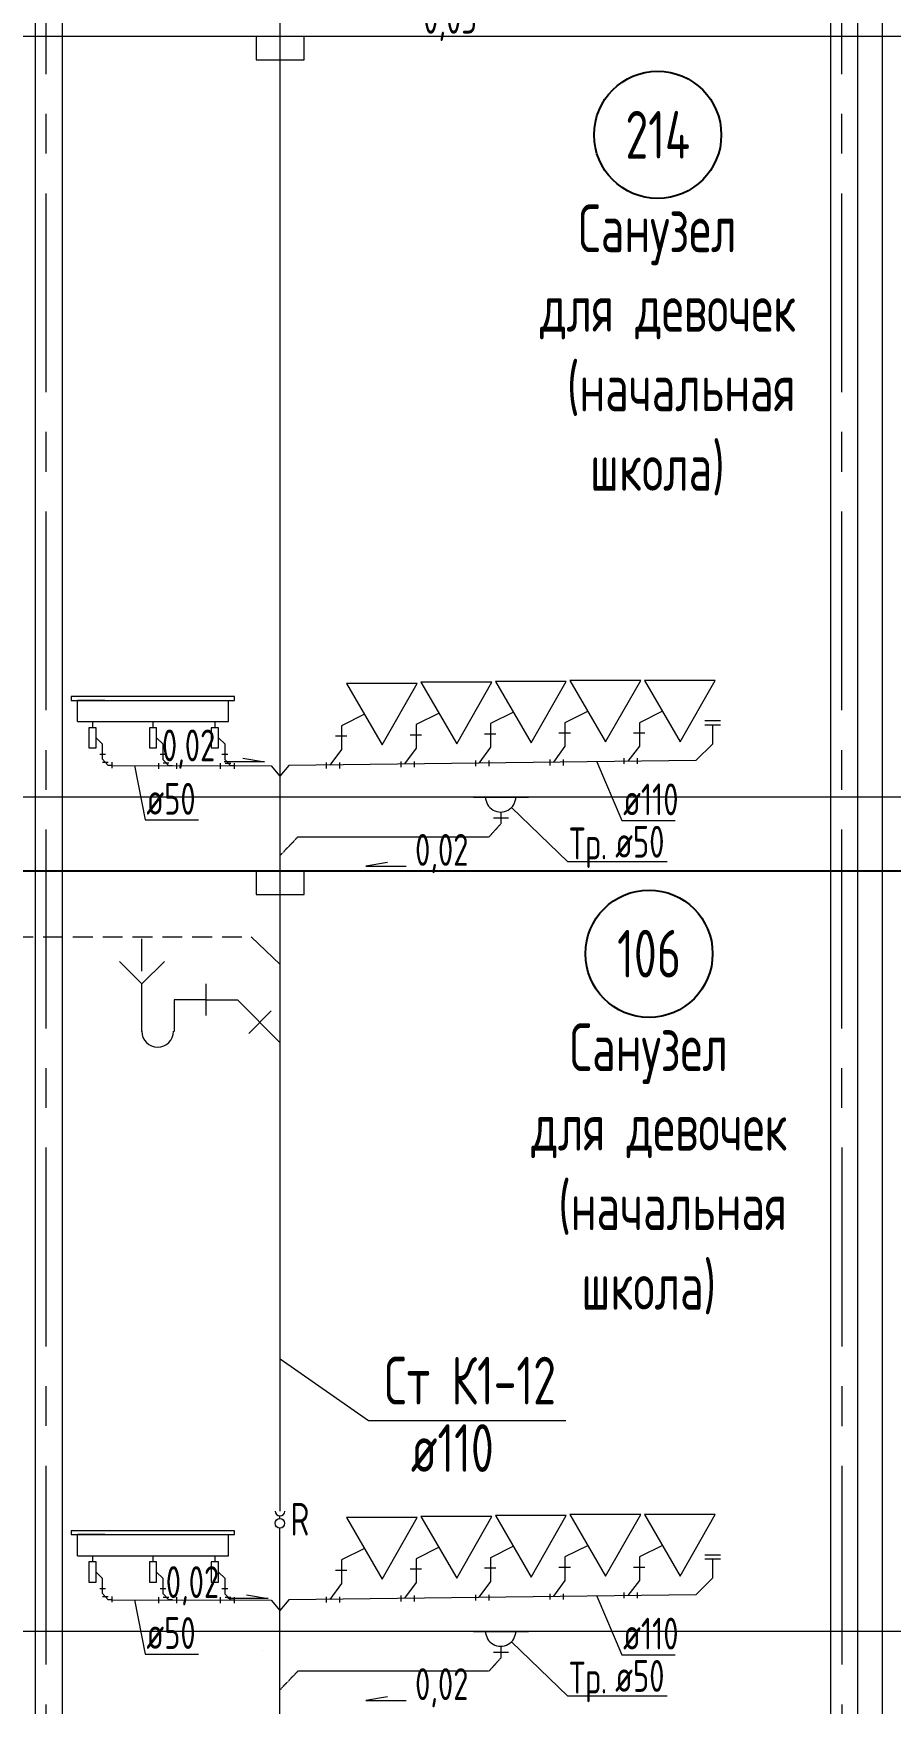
# Model space of a CAD drawing. Header units: millimetres. Extents: x -8689834 to 9419935, y -284943 to 166066.
# Drawn here: x -135335 to -129945, y -220230 to -209729 of the extents above; entities that cross this region are included whole.
import ezdxf
from ezdxf.enums import TextEntityAlignment as Align

# ---------------------------------------------------------------- set-up
doc = ezdxf.new("R2010")
doc.units = ezdxf.units.MM
doc.header["$MEASUREMENT"] = 0
doc.linetypes.add('01_base$0$DASHED2', pattern=[0.375, 0.25, -0.125])
doc.linetypes.add('CENTER', pattern=[2, 1.25, -0.25, 0.25, -0.25])
doc.layers.get('0').update_dxf_attribs({"color": 250, "lineweight": 9})
for name, color, linetype in [('PDF _0', 7, 'Continuous'), ('PDF __ВК-Text В1', 7, 'Continuous'), ('PDF __ВК-В1', 5, 'Continuous'), ('PDF __ВК-противопожарные муфты', 1, 'Continuous'), ('PDF __ВК-стены', 7, 'Continuous'), ('PDF __К14', 3, 'Continuous'), ('PDF __Сантехника', 7, 'Continuous'), ('PDF _TEKSTBK', 7, 'Continuous'), ('АР_Кровля дорожки', 245, 'Continuous'), ('АР_Таблицы', 250, 'Continuous')]:
    doc.layers.add(name, color=color, linetype=linetype)
doc.layers.add('PDF __ВК-К1', color=7, linetype='Continuous', true_color=0xb80000)
for name, color, linetype, lineweight in [('АР_Маркер экспликации', 239, 'Continuous', 13), ('АР_Номер помещения', 1, 'Continuous', 25), ('АР_Оси', 195, 'Continuous', 9), ('АР_Помещения_площадь', 19, 'Continuous', 9), ('ВК_канализация', 32, 'Continuous', 30)]:
    doc.layers.add(name, color=color, linetype=linetype, lineweight=lineweight)
doc.styles.add('ISOCPEUR', font='isocpeur.ttf', dxfattribs={"width": 0.7})
doc.styles.get("Standard").update_dxf_attribs({"font": 'isocpeur.ttf', "width": 0.7})

# ---------------------------------------------------------------- blocks, each defined once
blk = doc.blocks.new('*U2017')
at = {"layer": 'АР_Номер помещения', "color": 7}
blk.add_circle((-15720, 4793), 400, dxfattribs=at)
at = {"layer": 'АР_Помещения_площадь', "color": 7}
blk.add_line((-13545, 633), (-13545, 633), dxfattribs=at)
at = {"color": 7, "style": 'ISOCPEUR', "width": 0.7, "flags": 1}
blk.add_attdef('КАТЕГОРИЯ', (-499, -2092), '', height=250, dxfattribs=at)
at = {"layer": 'АР_Номер помещения', "color": 7, "style": 'ISOCPEUR', "width": 0.7}
blk.add_attdef('НОМЕР_ПОМЕЩЕНИЯ', text='', height=300, dxfattribs=at).set_placement((-15720, 4793), align=Align.MIDDLE_CENTER)
at = {"layer": 'АР_Помещения_площадь', "color": 7, "lineweight": 30, "width": 0.7, "flags": 104}
blk.add_attdef('ИМЯ_ПОМЕЩЕНИЯ', text='', height=100, dxfattribs=at).set_placement((158, 1217), align=Align.MIDDLE_CENTER)
at = {"layer": 'АР_Помещения_площадь', "color": 7, "style": 'ISOCPEUR', "width": 0.7}
blk.add_attdef('ПЛОЩАДЬ_ПОМЕЩЕНИЯ', text='', height=200, dxfattribs=at).set_placement((-13540, 880), align=Align.MIDDLE_RIGHT)
blk = doc.blocks.new('*U2018')
at = {"layer": 'АР_Номер помещения', "color": 7}
blk.add_circle((-15720, 4793), 400, dxfattribs=at)
at = {"layer": 'АР_Помещения_площадь', "color": 7}
blk.add_line((-13545, 633), (-13545, 633), dxfattribs=at)
at = {"color": 7, "style": 'ISOCPEUR', "width": 0.7, "flags": 1}
blk.add_attdef('КАТЕГОРИЯ', (-499, -2092), '', height=250, dxfattribs=at)
at = {"layer": 'АР_Номер помещения', "color": 7, "style": 'ISOCPEUR', "width": 0.7}
blk.add_attdef('НОМЕР_ПОМЕЩЕНИЯ', text='', height=300, dxfattribs=at).set_placement((-15720, 4793), align=Align.MIDDLE_CENTER)
at = {"layer": 'АР_Помещения_площадь', "color": 7, "lineweight": 30, "width": 0.7, "flags": 104}
blk.add_attdef('ИМЯ_ПОМЕЩЕНИЯ', text='', height=100, dxfattribs=at).set_placement((158, 1217), align=Align.MIDDLE_CENTER)
at = {"layer": 'АР_Помещения_площадь', "color": 7, "style": 'ISOCPEUR', "width": 0.7}
blk.add_attdef('ПЛОЩАДЬ_ПОМЕЩЕНИЯ', text='', height=200, dxfattribs=at).set_placement((-13540, 880), align=Align.MIDDLE_RIGHT)
blk = doc.blocks.new('*U1973')
at = {"layer": 'АР_Номер помещения', "color": 7}
blk.add_circle((-15720, 4793), 400, dxfattribs=at)
at = {"layer": 'АР_Помещения_площадь', "color": 7}
blk.add_line((-13545, 633), (-13545, 633), dxfattribs=at)
at = {"color": 7, "style": 'ISOCPEUR', "width": 0.7, "flags": 1}
blk.add_attdef('КАТЕГОРИЯ', (-499, -2092), '', height=250, dxfattribs=at)
at = {"layer": 'АР_Номер помещения', "color": 7, "style": 'ISOCPEUR', "width": 0.7}
blk.add_attdef('НОМЕР_ПОМЕЩЕНИЯ', text='', height=300, dxfattribs=at).set_placement((-15720, 4793), align=Align.MIDDLE_CENTER)
at = {"layer": 'АР_Помещения_площадь', "color": 7, "lineweight": 30, "width": 0.7, "flags": 104}
blk.add_attdef('ИМЯ_ПОМЕЩЕНИЯ', text='', height=100, dxfattribs=at).set_placement((158, 1217), align=Align.MIDDLE_CENTER)
at = {"layer": 'АР_Помещения_площадь', "color": 7, "style": 'ISOCPEUR', "width": 0.7}
blk.add_attdef('ПЛОЩАДЬ_ПОМЕЩЕНИЯ', text='', height=200, dxfattribs=at).set_placement((-13540, 880), align=Align.MIDDLE_RIGHT)
blk = doc.blocks.new('*U1969')
at = {"layer": 'АР_Номер помещения', "color": 7}
blk.add_circle((-15720, 4793), 400, dxfattribs=at)
at = {"layer": 'АР_Помещения_площадь', "color": 7}
blk.add_line((-13545, 633), (-13545, 633), dxfattribs=at)
at = {"color": 7, "style": 'ISOCPEUR', "width": 0.7, "flags": 1}
blk.add_attdef('КАТЕГОРИЯ', (-499, -2092), '', height=250, dxfattribs=at)
at = {"layer": 'АР_Номер помещения', "color": 7, "style": 'ISOCPEUR', "width": 0.7}
blk.add_attdef('НОМЕР_ПОМЕЩЕНИЯ', text='', height=300, dxfattribs=at).set_placement((-15720, 4793), align=Align.MIDDLE_CENTER)
at = {"layer": 'АР_Помещения_площадь', "color": 7, "lineweight": 30, "width": 0.7, "flags": 104}
blk.add_attdef('ИМЯ_ПОМЕЩЕНИЯ', text='', height=100, dxfattribs=at).set_placement((158, 1217), align=Align.MIDDLE_CENTER)
at = {"layer": 'АР_Помещения_площадь', "color": 7, "style": 'ISOCPEUR', "width": 0.7}
blk.add_attdef('ПЛОЩАДЬ_ПОМЕЩЕНИЯ', text='', height=200, dxfattribs=at).set_placement((-13540, 880), align=Align.MIDDLE_RIGHT)

msp = doc.modelspace()

# ---------------------------------------------------------------- linework, layer by layer
at = {"layer": 'PDF _0', "color": 3, "lineweight": 13}
for centre in [(-132397.1, -214529.4), (-132397.1, -214529.4), (-132397.1, -219774.3), (-132397.1, -219774.3)]:
    msp.add_arc(centre, 95.2, 179.99999, 0.00001, dxfattribs=at)
at = {"layer": 'PDF __ВК-Text В1', "lineweight": 13}
for points in [[(-134019.1, -214284.5), (-133882.8, -214307.5), (-134136.2, -214307.5)], [(-133108, -214941.6), (-133244.2, -214964.6), (-132990.9, -214964.6)], [(-133994.6, -219544.8), (-133858.3, -219567.9), (-134111.7, -219567.9)], [(-133108, -220186.5), (-133244.2, -220209.5), (-132990.9, -220209.5)]]:
    msp.add_lwpolyline(points, dxfattribs=at)
at = {"layer": 'PDF __ВК-В1', "color": 244, "lineweight": 13, "true_color": 0x991b1e}
for points in [[(-133784.4, -219019.3), (-133784.3, -202853.1)], [(-133785.4, -220617.7), (-133785.4, -219126.1)]]:
    msp.add_lwpolyline(points, dxfattribs=at)
at = {"layer": 'PDF __ВК-К1', "color": 244, "lineweight": 13, "true_color": 0x991b1e}
for points in [[(-133398.3, -214081.5), (-133398.3, -214230)], [(-132929.2, -214074.4), (-132929.2, -214222.9)], [(-132461, -214068.4), (-132461, -214217)], [(-131992.8, -214062.5), (-131992.8, -214211)], [(-131524.5, -214062.5), (-131524.5, -214211)], [(-131169.4, -214301), (-131062.6, -214194.3), (-131062.6, -214075.6)], [(-131112.4, -214049.5), (-131015.1, -214049.5)], [(-131112.4, -214075.6), (-131015.1, -214075.6)], [(-133363.7, -214147.1), (-133436.3, -214147.1)], [(-132894.7, -214140), (-132967.2, -214140)], [(-132461, -214217), (-132533.5, -214316.2)], [(-132426.5, -214134.1), (-132499, -214134.1)], [(-131992.8, -214211), (-132065.3, -214310.2)], [(-131958.2, -214128.1), (-132030.8, -214128.1)], [(-131524.5, -214211), (-131597.1, -214304.3)], [(-131490, -214128.1), (-131562.5, -214128.1)], [(-134918.1, -214260.5), (-134881.7, -214260.5)], [(-134900.7, -214291.8), (-134900.7, -214255.4)], [(-134839.8, -214332.2), (-134864, -214332.2), (-134900.7, -214291.8)], [(-134900.7, -214310.9), (-134864.3, -214310.9)], [(-134840, -214347.3), (-134840, -214310.9)], [(-134548.6, -214316), (-134548.6, -214352.4)], [(-134538.1, -214260.5), (-134501.7, -214260.5)], [(-134519, -214295.6), (-134519, -214259.2)], [(-134460.1, -214333), (-134482.6, -214333), (-134519, -214295.6)], [(-134519, -214314.7), (-134482.6, -214314.7)], [(-134434.8, -214316), (-134434.8, -214352.4)], [(-134159.9, -214316), (-134159.9, -214352.4)], [(-134149.5, -214260.5), (-134113.1, -214260.5)], [(-134130.4, -214296.9), (-134130.4, -214260.5)], [(-134071.4, -214333.9), (-134094, -214333.9), (-134130.4, -214296.9)], [(-134130.4, -214316), (-134094, -214316)], [(-134071.5, -214352.4), (-134071.5, -214316)], [(-131169.4, -214301), (-133728.9, -214332.4)], [(-133491.4, -214349.7), (-133491.4, -214313.2)], [(-133398.3, -214230), (-133470.7, -214329.2)], [(-133407.6, -214349.7), (-133407.6, -214313.2)], [(-133022.3, -214342.6), (-133022.3, -214306.1)], [(-132929.2, -214222.9), (-133001.7, -214322.1)], [(-132938.6, -214342.6), (-132938.6, -214306.1)], [(-132554.1, -214336.6), (-132554.1, -214300.2)], [(-132470.4, -214336.6), (-132470.4, -214300.2)], [(-132085.9, -214330.7), (-132085.9, -214294.2)], [(-132002.2, -214330.7), (-132002.2, -214294.2)], [(-131621.6, -214321.9), (-131621.6, -214285.5)], [(-131537.8, -214321.9), (-131537.8, -214285.5)], [(-132568.6, -214531.5), (-132221.5, -214531.5)], [(-132395, -214696.6), (-132394.3, -214624.7)], [(-132348.4, -214662.8), (-132441.6, -214662.8)], [(-132348.4, -214662.8), (-132441.6, -214662.8)], [(-133398.3, -219326.4), (-133398.3, -219474.9)], [(-132929.2, -219319.3), (-132929.2, -219467.8)], [(-132461, -219313.3), (-132461, -219461.9)], [(-131992.8, -219307.4), (-131992.8, -219455.9)], [(-131524.5, -219307.4), (-131524.5, -219455.9)], [(-131169.4, -219545.9), (-131062.6, -219439.1), (-131062.6, -219320.5)], [(-131112.4, -219294.4), (-131015.1, -219294.4)], [(-131112.4, -219320.5), (-131015.1, -219320.5)], [(-133363.7, -219392), (-133436.3, -219392)], [(-132929.2, -219467.8), (-133001.7, -219567)], [(-132894.7, -219384.9), (-132967.2, -219384.9)], [(-132461, -219461.9), (-132533.5, -219561.1)], [(-132426.5, -219378.9), (-132499, -219378.9)], [(-131992.8, -219455.9), (-132065.3, -219555.1)], [(-131958.2, -219373), (-132030.8, -219373)], [(-131524.5, -219455.9), (-131597.1, -219549.2)], [(-131490, -219373), (-131562.5, -219373)], [(-134918.1, -219505.3), (-134881.7, -219505.3)], [(-134900.7, -219536.7), (-134900.7, -219500.3)], [(-134839.8, -219577), (-134864, -219577), (-134900.7, -219536.7)], [(-134900.7, -219555.8), (-134864.3, -219555.8)], [(-134840, -219592.2), (-134840, -219555.8)], [(-134548.6, -219560.9), (-134548.6, -219597.3)], [(-134538.1, -219505.3), (-134501.7, -219505.3)], [(-134519, -219540.5), (-134519, -219504.1)], [(-134460.1, -219577.9), (-134482.6, -219577.9), (-134519, -219540.5)], [(-134519, -219559.6), (-134482.6, -219559.6)], [(-134434.8, -219560.9), (-134434.8, -219597.3)], [(-134159.9, -219560.9), (-134159.9, -219597.3)], [(-134149.5, -219505.3), (-134113.1, -219505.3)], [(-134130.4, -219541.8), (-134130.4, -219505.3)], [(-134071.4, -219578.8), (-134094, -219578.8), (-134130.4, -219541.8)], [(-134130.4, -219560.9), (-134094, -219560.9)], [(-134071.5, -219597.3), (-134071.5, -219560.9)], [(-131169.4, -219545.9), (-133728.9, -219577.3)], [(-133491.4, -219594.6), (-133491.4, -219558.1)], [(-133398.3, -219474.9), (-133470.7, -219574.1)], [(-133407.6, -219594.6), (-133407.6, -219558.1)], [(-133022.3, -219587.5), (-133022.3, -219551)], [(-132938.6, -219587.5), (-132938.6, -219551)], [(-132554.1, -219581.5), (-132554.1, -219545.1)], [(-132470.4, -219581.5), (-132470.4, -219545.1)], [(-132085.9, -219575.6), (-132085.9, -219539.1)], [(-132002.2, -219575.6), (-132002.2, -219539.1)], [(-131621.6, -219566.8), (-131621.6, -219530.3)], [(-131537.8, -219566.8), (-131537.8, -219530.3)], [(-132568.6, -219776.4), (-132221.5, -219776.4)], [(-132395, -219941.5), (-132394.3, -219869.5)], [(-132348.4, -219907.6), (-132441.6, -219907.6)], [(-132348.4, -219907.6), (-132441.6, -219907.6)]]:
    msp.add_lwpolyline(points, dxfattribs=at)
at = {"layer": 'PDF __ВК-К1', "lineweight": 13}
for points in [[(-132568.6, -214531.5), (-132221.5, -214531.5)], [(-134251.7, -215704), (-134251.7, -215902.9)], [(-134251.7, -215805.6), (-134450.7, -215805.6)], [(-134251.7, -215805.6), (-134052.7, -215805.6), (-133786.1, -216072.3)], [(-133841.1, -215873.3), (-133980.8, -216017.2)], [(-132568.6, -219776.4), (-132221.5, -219776.4)]]:
    msp.add_lwpolyline(points, dxfattribs=at)
at = {"layer": 'PDF __ВК-К1', "color": 244, "linetype": '01_base$0$DASHED2', "lineweight": 13, "true_color": 0x991b1e}
for points in [[(-132395, -214696.6), (-132471.2, -214781.3), (-133672.7, -214781.3), (-133782.7, -214895.6)], [(-132395, -219941.5), (-132471.2, -220026.2), (-133672.7, -220026.2), (-133782.7, -220140.4)]]:
    msp.add_lwpolyline(points, dxfattribs=at)
at = {"layer": 'PDF __ВК-противопожарные муфты', "lineweight": 13}
for points in [[(-134030.9, -209745.9), (-133785.4, -209745.9), (-133535.6, -209745.9)], [(-133933.5, -209745.9), (-133933.5, -209894.1), (-133633, -209894.1), (-133633, -209745.9)], [(-134030.9, -214995.1), (-133785.4, -214995.1), (-133535.6, -214995.1)], [(-133933.5, -214995.1), (-133933.5, -215143.2), (-133633, -215143.2), (-133633, -214995.1)]]:
    msp.add_lwpolyline(points, dxfattribs=at)
at = {"layer": 'PDF __ВК-стены', "color": 18, "lineweight": 13, "true_color": 0x000000}
for points in [[(-135323.7, -198324.9), (-135323.7, -225023.4)], [(-135154.4, -198324.9), (-135154.4, -225023.4)], [(-130322.9, -198324.9), (-130322.9, -225023.4)], [(-130153.6, -198324.9), (-130153.6, -225023.4)], [(-129997.9, -198324.9), (-129997.9, -225023.4)], [(-176520.6, -209745.9), (-121643.5, -209745.9)], [(-176520.6, -209745.9), (-121643.5, -209745.9)], [(-176520.6, -214529.4), (-121643.5, -214529.4)], [(-176520.6, -214990.8), (-121643.5, -214990.8)], [(-176520.6, -214995.1), (-121643.5, -214995.1)], [(-176520.6, -219774.3), (-121643.5, -219774.3)]]:
    msp.add_lwpolyline(points, dxfattribs=at)
at = {"layer": 'PDF __К14', "lineweight": 13}
msp.add_lwpolyline([(-134653.8, -215623.6), (-134653.8, -215420.4)], dxfattribs=at)
at = {"layer": 'PDF __Сантехника', "lineweight": 13}
for points in [[(-131737.2, -214183.4), (-131516.1, -213796.5), (-131961.7, -213796.5)], [(-131268.9, -214183.4), (-131047.8, -213796.5), (-131493.4, -213796.5)], [(-134069.7, -213897.9), (-135096.8, -213897.9), (-135096.8, -213922.2), (-134069.7, -213922.2)], [(-133142.6, -214202.4), (-132921.5, -213815.5), (-133367.2, -213815.5)], [(-132673.6, -214195.3), (-132452.5, -213808.4), (-132898.1, -213808.4)], [(-132205.4, -214189.3), (-131984.3, -213802.4), (-132429.9, -213802.4)], [(-134940.6, -214093.9), (-134987.5, -214093.9), (-134987.5, -214220.6), (-134940.6, -214220.6)], [(-134560.7, -214093.9), (-134605.8, -214093.9), (-134605.8, -214220.6), (-134560.7, -214220.6)], [(-134172.1, -214093.9), (-134217.2, -214093.9), (-134217.2, -214220.6), (-134172.1, -214220.6)], [(-132205.4, -219434.2), (-131984.3, -219047.3), (-132429.9, -219047.3)], [(-131737.2, -219428.3), (-131516.1, -219041.4), (-131961.7, -219041.4)], [(-131268.9, -219428.3), (-131047.8, -219041.4), (-131493.4, -219041.4)], [(-134069.7, -219142.7), (-135096.8, -219142.7), (-135096.8, -219167), (-134069.7, -219167)], [(-133142.6, -219447.3), (-132921.5, -219060.4), (-133367.2, -219060.4)], [(-132673.6, -219440.2), (-132452.5, -219053.3), (-132898.1, -219053.3)], [(-134940.6, -219338.8), (-134987.5, -219338.8), (-134987.5, -219465.4), (-134940.6, -219465.4)], [(-134560.7, -219338.8), (-134605.8, -219338.8), (-134605.8, -219465.4), (-134560.7, -219465.4)], [(-134172.1, -219338.8), (-134217.2, -219338.8), (-134217.2, -219465.4), (-134172.1, -219465.4)]]:
    msp.add_lwpolyline(points, close=True, dxfattribs=at)
for points in [[(-135058.6, -214055.7), (-135058.6, -213922.2)], [(-134885.1, -213922.2), (-135058.6, -213922.2)], [(-134107.9, -214055.7), (-134107.9, -213922.2)], [(-133253.2, -214008.9), (-133398.3, -214081.5)], [(-132784.1, -214001.8), (-132929.2, -214074.4)], [(-132315.9, -213995.9), (-132461, -214068.4)], [(-131847.7, -213989.9), (-131992.8, -214062.5)], [(-131379.4, -213989.9), (-131524.5, -214062.5)], [(-135058.6, -214055.7), (-134107.9, -214055.7)], [(-134963.2, -214055.7), (-134963.2, -214093.9)], [(-134583.2, -214055.7), (-134583.2, -214093.9)], [(-134194.6, -214055.7), (-134194.6, -214093.9)], [(-134900.7, -214198), (-134940.6, -214158.1)], [(-134900.7, -214260.5), (-134900.7, -214198)], [(-134519.1, -214198), (-134560.7, -214158.1)], [(-134519.1, -214260.5), (-134519.1, -214198)], [(-134130.4, -214198), (-134172.1, -214158.1)], [(-134130.4, -214260.5), (-134130.4, -214198)], [(-135058.6, -219300.6), (-135058.6, -219167)], [(-134885.1, -219167), (-135058.6, -219167)], [(-134107.9, -219300.6), (-134107.9, -219167)], [(-133253.2, -219253.8), (-133398.3, -219326.4)], [(-132784.1, -219246.7), (-132929.2, -219319.3)], [(-132315.9, -219240.8), (-132461, -219313.3)], [(-131847.7, -219234.8), (-131992.8, -219307.4)], [(-131379.4, -219234.8), (-131524.5, -219307.4)], [(-135058.6, -219300.6), (-134107.9, -219300.6)], [(-134963.2, -219300.6), (-134963.2, -219338.8)], [(-134583.2, -219300.6), (-134583.2, -219338.8)], [(-134194.6, -219300.6), (-134194.6, -219338.8)], [(-134900.7, -219442.9), (-134940.6, -219403)], [(-134900.7, -219505.3), (-134900.7, -219442.9)], [(-134519.1, -219442.9), (-134560.7, -219403)], [(-134519.1, -219505.3), (-134519.1, -219442.9)], [(-134130.4, -219442.9), (-134172.1, -219403)], [(-134130.4, -219505.3), (-134130.4, -219442.9)]]:
    msp.add_lwpolyline(points, dxfattribs=at)
at = {"layer": 'PDF _TEKSTBK', "lineweight": 13}
for points in [[(-134653.8, -215704), (-134793.5, -215564.3)], [(-134653.8, -216004.5), (-134653.8, -215704), (-134509.9, -215564.3)], [(-134450.7, -215805.6), (-134450.7, -216004.5)]]:
    msp.add_lwpolyline(points, dxfattribs=at)
msp.add_arc((-134554.4, -216002.4), 99.5, 180.00001, 359.99999, dxfattribs=at)
at = {"layer": 'АР_Кровля дорожки', "color": 244, "linetype": '01_base$0$DASHED2', "lineweight": 13, "ltscale": 500, "true_color": 0x991b1e}
msp.add_lwpolyline([(-137336.7, -215409.5), (-133966, -215409.5)], dxfattribs=at)
at = {"layer": 'АР_Кровля дорожки', "color": 244, "lineweight": 13, "ltscale": 500, "true_color": 0x991b1e}
msp.add_lwpolyline([(-133966, -215409.5), (-133784.4, -215581.8)], dxfattribs=at)
at = {"layer": 'АР_Оси', "color": 18, "linetype": 'CENTER', "lineweight": 13, "ltscale": 1000, "true_color": 0x000000}
for p, q in [((-135254.9, -225984.3), (-135254.9, -194956)), ((-130248.3, -225984.3), (-130257, -194974.1))]:
    msp.add_line(p, q, dxfattribs=at)
at = {"layer": 'ВК_канализация', "color": 18, "lineweight": 13, "ltscale": 500, "true_color": 0x000000}
for points in [[(-131792.5, -214308.7), (-131634.7, -214677.3), (-131299.5, -214677.3)], [(-134699.4, -214331.8), (-134632.6, -214673.7), (-134297.4, -214673.7)], [(-131349.4, -214937.4), (-131974.3, -214937.4), (-132328.6, -214595.5)], [(-131988.2, -218452.7), (-133227.3, -218452.7), (-133784.3, -218065.1)], [(-131792.5, -219553.5), (-131634.7, -219922.1), (-131299.5, -219922.1)], [(-134699.4, -219576.7), (-134632.6, -219918.6), (-134297.4, -219918.6)], [(-131349.4, -220182.3), (-131974.3, -220182.3), (-132328.6, -219840.4)]]:
    msp.add_lwpolyline(points, dxfattribs=at)
at = {"layer": 'ВК_канализация', "color": 244, "lineweight": 13, "ltscale": 500, "true_color": 0x991b1e}
for points in [[(-134839.8, -214332.2), (-133840, -214334.1)], [(-133840, -214334.1), (-133785.4, -214399.4)], [(-133728.9, -214332.4), (-133785.4, -214399.4)], [(-133785, -219066.1), (-133784.8, -219049.3)], [(-134839.8, -219577), (-133840, -219579)], [(-133840, -219579), (-133785.4, -219644.3)], [(-133728.9, -219577.3), (-133785.4, -219644.3)]]:
    msp.add_lwpolyline(points, dxfattribs=at)
msp.add_circle((-133785.4, -219096.1), 30, dxfattribs=at)
msp.add_arc((-133784.4, -219019.3), 30, 179.27075, 359.27075, dxfattribs=at)

# ---------------------------------------------------------------- block references
at = {"layer": 'АР_Маркер экспликации', "color": 7, "lineweight": 13}
ref = msp.add_blockref('*U1969', (-120423.6, -214923.6), dxfattribs=at)
ref.add_attrib('НОМЕР_ПОМЕЩЕНИЯ', '207', dxfattribs={"layer": 'АР_Номер помещения', "color": 7, "height": 300, "style": 'ISOCPEUR', "width": 0.7}).set_placement((-136143.4, -210130.2), align=Align.MIDDLE_CENTER)
ref = msp.add_blockref('*U2018', (-115689.8, -215159.5), dxfattribs=at)
ref.add_attrib('НОМЕР_ПОМЕЩЕНИЯ', '214', dxfattribs={"layer": 'АР_Номер помещения', "color": 7, "height": 300, "style": 'ISOCPEUR', "width": 0.7}).set_placement((-131409.5, -210366.1), align=Align.MIDDLE_CENTER)
ref = msp.add_blockref('*U2017', (-115744.2, -220308), dxfattribs=at)
ref.add_attrib('НОМЕР_ПОМЕЩЕНИЯ', '106', dxfattribs={"layer": 'АР_Номер помещения', "color": 7, "height": 300, "style": 'ISOCPEUR', "width": 0.7}).set_placement((-131464, -215514.6), align=Align.MIDDLE_CENTER)
ref = msp.add_blockref('*U1973', (-120350.7, -220526.3), dxfattribs=at)
ref.add_attrib('НОМЕР_ПОМЕЩЕНИЯ', '114', dxfattribs={"layer": 'АР_Номер помещения', "color": 7, "height": 300, "style": 'ISOCPEUR', "width": 0.7}).set_placement((-136070.5, -215732.9), align=Align.MIDDLE_CENTER)

# ---------------------------------------------------------------- texts
at = {"layer": 'АР_Таблицы', "lineweight": 13, "ltscale": 100, "style": 'ISOCPEUR'}
for s, insert, char_height, width, attachment_point in [('\\pxi-1,l1,t1,5;0,03', (-132884.2, -209653.5), 200, 7500, 4), ('\\pxi-1,l1,qc,t1,5;Санузел\\P для девочек (начальная \\Pшкола)', (-132956.4, -211719), 300, 3089.672, 4), ('\\pxi-1,l1,t1,5;0,02', (-134191.8, -214228.5), 200, 7500, 6), ('\\pxi-1,l1,t1,5;ø50', (-134624.9, -214541), 200, 7500, 4), ('\\pxi-1,l1,t1,5;ø110', (-131627, -214544.6), 200, 7500, 4), ('\\pxi-1,l1,t1,5;0,02', (-132935.2, -214885.6), 200, 7500, 4), ('\\pxi-1,l1,qc,t1,5;Санузел\\P для девочек (начальная \\Pшкола)', (-133010.8, -216867.5), 300, 3089.672, 4), ('\\pxi-1,l1,t1,5;Ст К1-12', (-133128.3, -218199.5), 300, 7500, 4), ('\\pxi-1,l1,t1,5;ø110', (-132962.2, -218623), 300, 7500, 4), ('\\pxi-1,l1,t1,5;0,02', (-134167.3, -219488.9), 200, 7500, 6), ('\\pxi-1,l1,t1,5;ø50', (-134624.9, -219785.9), 200, 7500, 4), ('\\pxi-1,l1,t1,5;ø110', (-131627, -219789.5), 200, 7500, 4), ('\\pxi-1,l1,t1,5;0,02', (-132935.2, -220130.5), 200, 7500, 4)]:
    msp.add_mtext(s, dxfattribs=dict(at, insert=insert, char_height=char_height, width=width, attachment_point=attachment_point))
at = {"layer": 'ВК_канализация', "color": 18, "lineweight": 13, "ltscale": 100, "true_color": 0x000000, "attachment_point": 4, "style": 'ISOCPEUR'}
for s, insert, char_height, width in [('Тр.', (-131965.4, -214849), 200, 5891.51), ('\\pxi-1,l1,t1,5;ø50', (-131677, -214810.9), 200, 7500), ('R', (-133718.9, -219070.5), 205.4, 5730.034), ('Тр.', (-131965.4, -220093.9), 200, 5891.51), ('\\pxi-1,l1,t1,5;ø50', (-131677, -220055.7), 200, 7500)]:
    msp.add_mtext(s, dxfattribs=dict(at, insert=insert, char_height=char_height, width=width))

doc.saveas('drawing.dxf')
